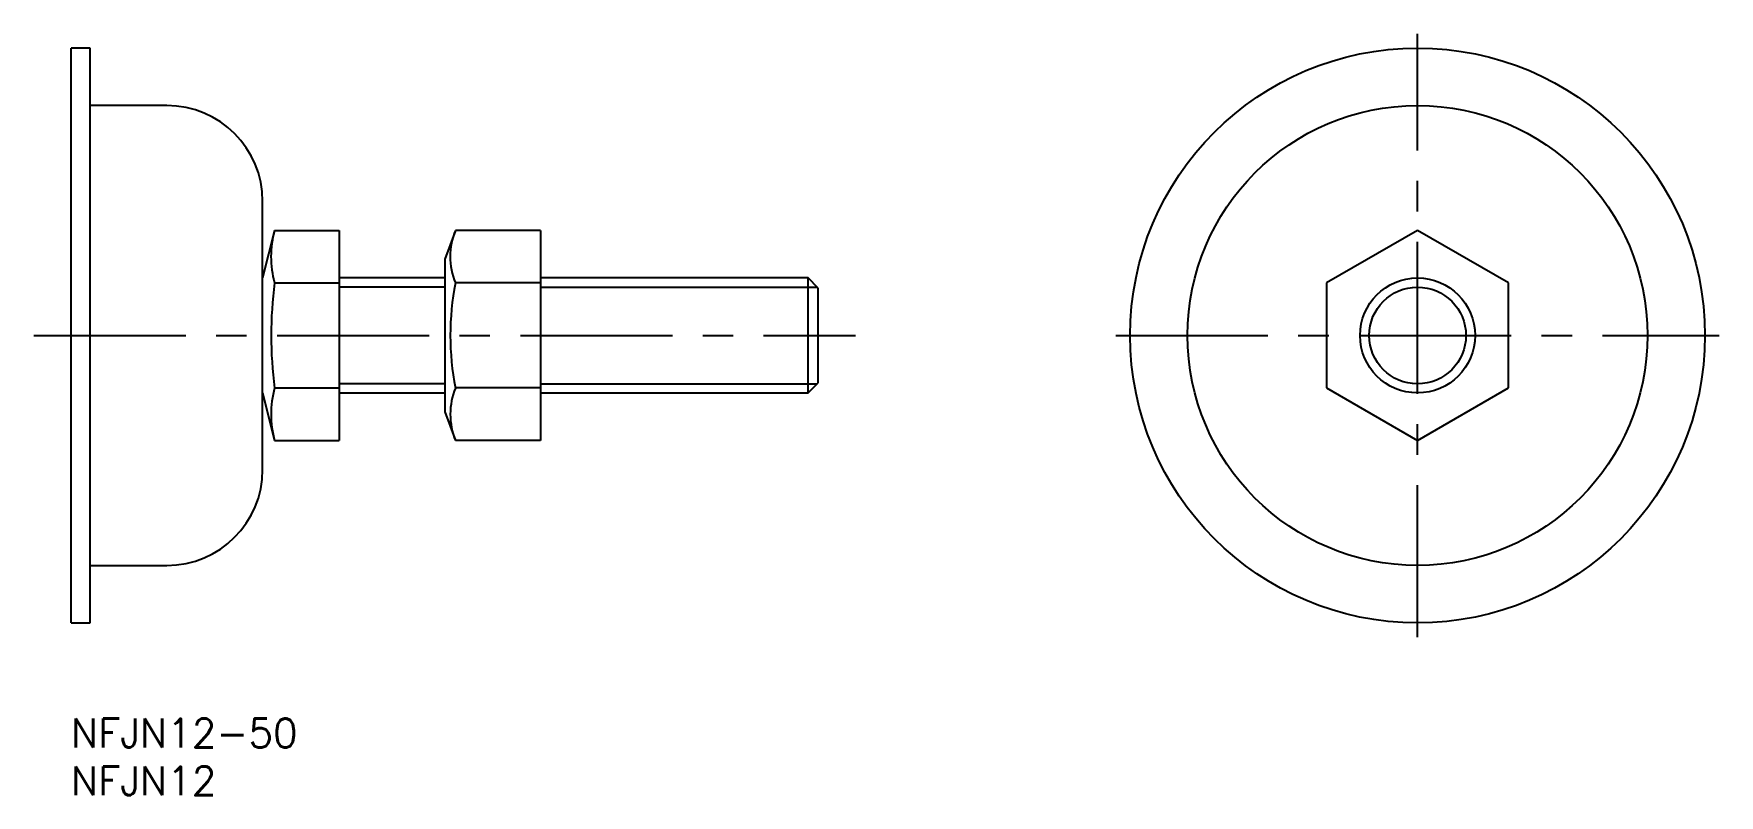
# Model space of a CAD drawing. Extents: x -4 to 172, y -8 to 72.
import ezdxf

# ---------------------------------------------------------------- set-up
doc = ezdxf.new("R2010")
doc.units = 0
doc.header["$LTSCALE"] = 0.5
doc.linetypes.add('CENTER', pattern=[50.8, 31.75, -6.35, 6.35, -6.35])
for name, color, linetype in [('MSM_CENTER', 1, 'CENTER'), ('MSM_CONTINUOUS', 7, 'CONTINUOUS'), ('MSM_NARROW', 5, 'CONTINUOUS'), ('MSM_PART_NUMBER', 7, 'CONTINUOUS')]:
    doc.layers.add(name, color=color, linetype=linetype)
doc.styles.get("Standard").update_dxf_attribs({"font": 'txt.shx', "height": 3, "bigfont": 'bigfont.shx'})

msp = doc.modelspace()

# ---------------------------------------------------------------- linework, layer by layer
at = {"layer": 'MSM_CENTER'}
for p, q in [((140.56, 8.5), (140.56, 71.5)), ((-3.9, 40), (81.9, 40)), ((109.06, 40), (172.06, 40))]:
    msp.add_line(p, q, dxfattribs=at)
at = {"layer": 'MSM_CONTINUOUS'}
for p, q in [((0, 10), (0, 70)), ((2, 70), (0, 70)), ((2, 10), (2, 70)), ((10, 64), (2, 64)), ((20, 26), (20, 54)), ((21.24, 50.97), (20, 46)), ((21.24, 50.97), (28, 50.97)), ((28, 50.97), (28, 29.03)), ((40.12, 50.97), (39, 47.96)), ((49, 50.97), (40.12, 50.97)), ((49, 50.97), (49, 29.03)), ((140.56, 50.97), (131.06, 45.48)), ((150.06, 45.48), (140.56, 50.97)), ((39, 47.96), (39, 32.04)), ((39, 46), (28, 46)), ((76.93, 46), (49, 46)), ((78, 44.93), (76.93, 46)), ((76.93, 34), (76.93, 46)), ((21.24, 45.48), (28, 45.48)), ((49, 45.48), (40.12, 45.48)), ((78, 35.07), (78, 44.93)), ((131.06, 45.48), (131.06, 34.52)), ((150.06, 34.52), (150.06, 45.48)), ((20, 34), (21.24, 29.03)), ((21.24, 34.52), (28, 34.52)), ((28, 34), (39, 34)), ((49, 34.52), (40.12, 34.52)), ((49, 34), (76.93, 34)), ((76.93, 34), (78, 35.07)), ((131.06, 34.52), (140.56, 29.03)), ((140.56, 29.03), (150.06, 34.52)), ((39, 32.04), (40.12, 29.03)), ((21.24, 29.03), (28, 29.03)), ((49, 29.03), (40.12, 29.03)), ((2, 16), (10, 16)), ((0, 10), (2, 10))]:
    msp.add_line(p, q, dxfattribs=at)
for radius in [30, 24, 6]:
    msp.add_circle((140.56, 40), radius, dxfattribs=at)
for centre, radius, start, end in [((10, 54), 10, 0, 90), ((31.34, 48.23), 10.47, 164.8127, 195.1873), ((46.71, 48.23), 7.13, 157.3838, 202.6162), ((64.09, 40), 43.2, 172.7063, 187.2937), ((67.88, 40), 28.29, 168.8216, 191.1784), ((31.54, 31.77), 10.66, 165.0905, 194.9095), ((46.85, 31.77), 7.26, 157.8055, 202.1945), ((10, 26), 10, 270, 0)]:
    msp.add_arc(centre, radius, start, end, dxfattribs=at)
at = {"layer": 'MSM_NARROW'}
for p, q in [((39, 45.05), (28, 45.05)), ((49, 45.05), (77.87, 45.05)), ((39, 34.95), (28, 34.95)), ((49, 34.95), (77.87, 34.95))]:
    msp.add_line(p, q, dxfattribs=at)
msp.add_circle((140.56, 40), 5.05, dxfattribs=at)

# ---------------------------------------------------------------- texts
at = {"layer": 'MSM_PART_NUMBER'}
for s, p in [('NFJN12-50', (0, -3)), ('NFJN12', (0, -8))]:
    msp.add_text(s, height=3, dxfattribs=at).set_placement(p)

doc.saveas('drawing.dxf')
